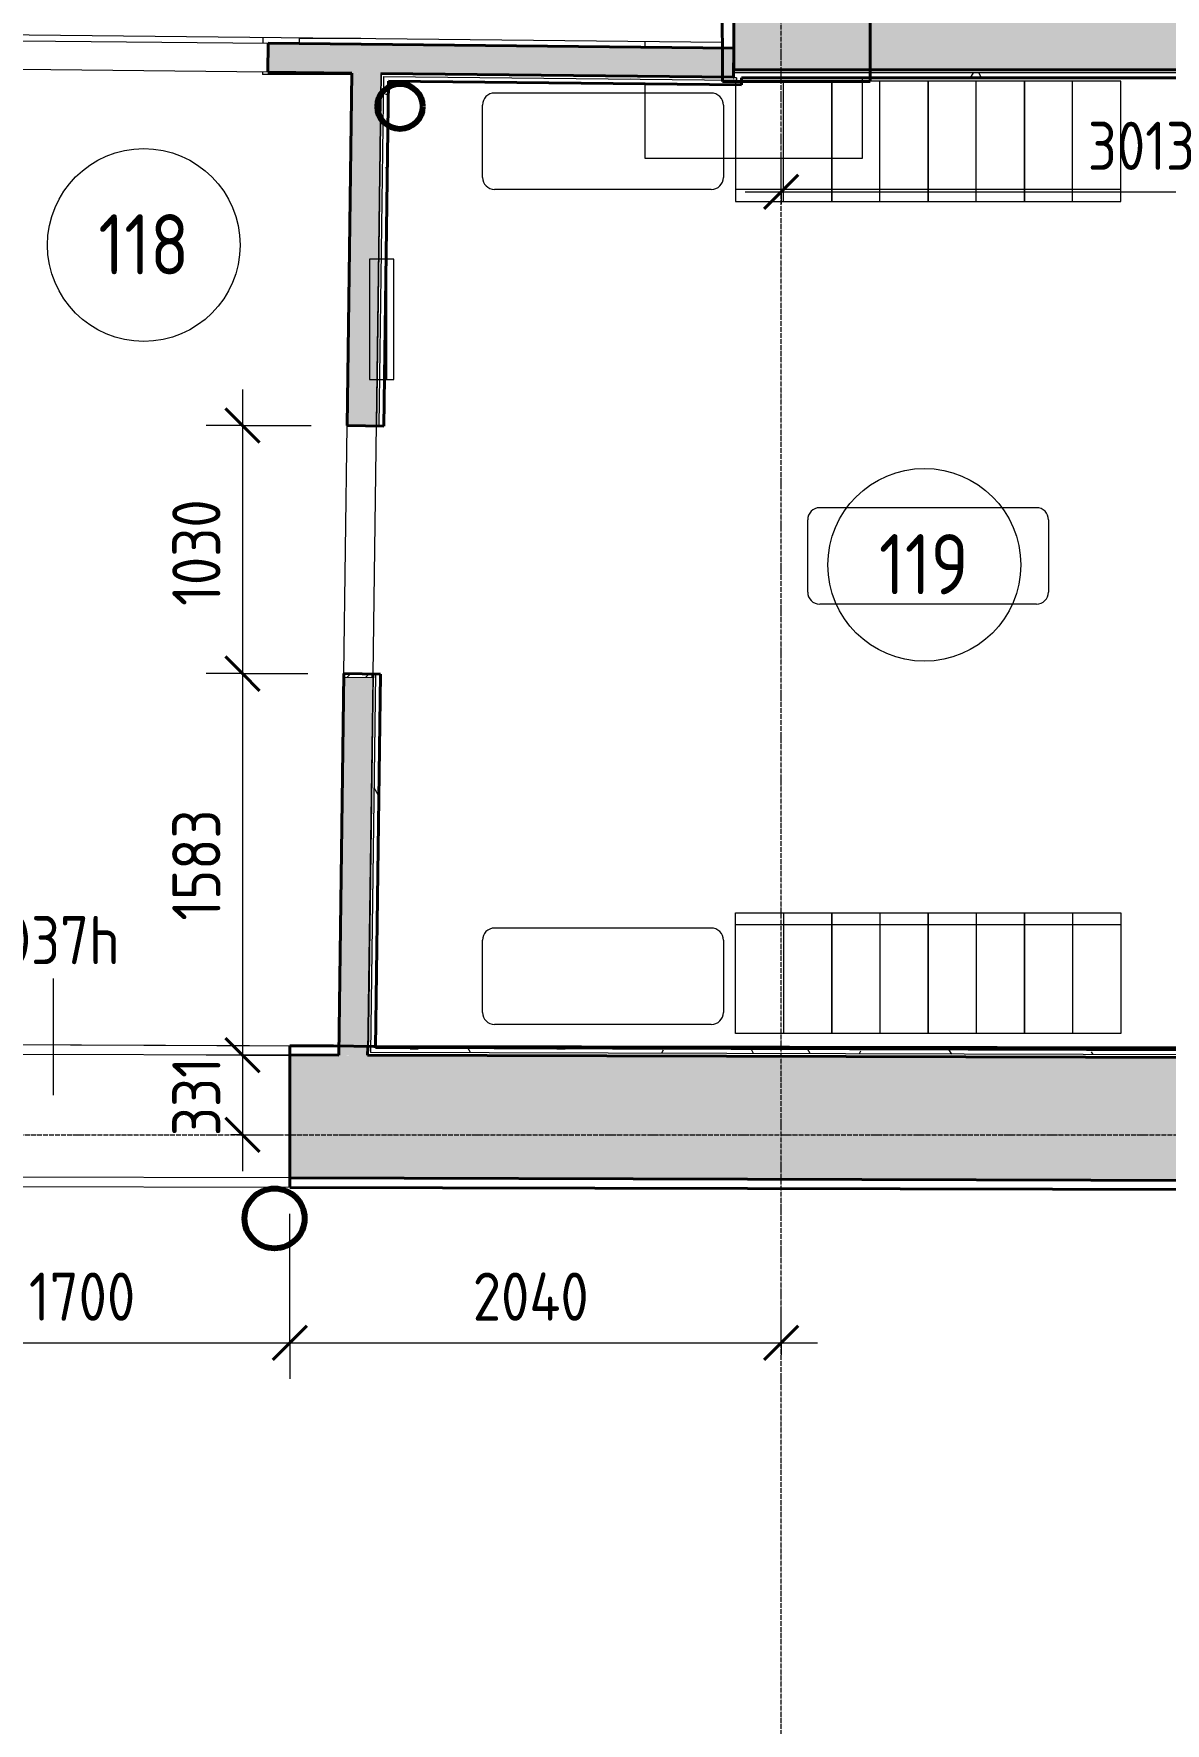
# Model space of a CAD drawing. Header units: millimetres. Extents: x -11886 to 68941, y -8130 to 45506.
# Drawn here: x 15507 to 20204, y 10815 to 17827 of the extents above; entities that cross this region are included whole.
import ezdxf

# ---------------------------------------------------------------- set-up
doc = ezdxf.new("R2010")
doc.units = ezdxf.units.MM
doc.linetypes.add('ADSK_Линия сетки', pattern=[25, 20, -2.5, 0, -2.5])
for name, color, linetype, lineweight in [('Аннотация', 7, 'Continuous', 9), ('Марки помещений', 7, 'Continuous', 20), ('Оси', 7, 'Continuous', 9), ('Перекрытие', 7, 'Continuous', 18), ('Размеры', 7, 'Continuous', 9), ('Размеры-100', 7, 'Continuous', 9), ('Стены', 7, 'Continuous', 18), ('Стены внутренние', 7, 'Continuous', 18), ('Стены штриховка', 7, 'Continuous', 18), ('стояки', 7, 'Continuous', 9)]:
    doc.layers.add(name, color=color, linetype=linetype, lineweight=lineweight)
for name, color, linetype, lineweight, true_color in [('Линии', 7, 'Continuous', 9, 0x00a600), ('планы со стояками отопление_dwg', 7, 'Continuous', 9, 0x767676), ('Стены разрез', 7, 'Continuous', 40, 0xbb5389), ('ТХ', 5, 'Continuous', 9, 0x0000ff), ('ТХ 1 этаж_dwg', 7, 'Continuous', 9, 0x767676)]:
    doc.layers.add(name, color=color, linetype=linetype, lineweight=lineweight, true_color=true_color)
doc.styles.add('GOST Common_1', font='GOST_Common.ttf', dxfattribs={"width": 0.9, "height": 200})
doc.styles.add('GOST Common_2', font='GOST_Common.ttf', dxfattribs={"width": 0.9, "height": 250})
doc.dimstyles.new('ADSK_Основной_2_мм_Округление_до_1_мм', dxfattribs={"dimscale": 304.8, "dimtxt": 201.142999, "dimasz": 0.463911, "dimexe": 0.492126, "dimexo": 0.492126, "dimgap": 0.098425, "dimtad": 1, "dimdec": 0, "dimdsep": 46, "dimtxsty": 'GOST Common_1', "dimblk1": 'OBLIQUE', "dimblk2": 'OBLIQUE', "dimsah": 1, "dimcen": 0.09, "dimdle": 0.492126, "dimazin": 2, "dimtfac": 1, "dimtdec": 4, "dimtix": 1, "dimtmove": 0, "dimatfit": 3, "dimfxl": 1, "dimtvp": 1, "dimtolj": 1, "dimtzin": 0, "dimlwd": 20, "dimlwe": 20, "dimarcsym": 2})
pattern_1 = [(0, (0, 0), (406.4, 101.6), [33.528, -271.272, 33.528, -271.272, -1625.6]), (0, (0, 0), (406.4, 101.6), [-609.6, 33.528, -576.072, 33.528, -271.272, -711.2]), (0, (0, 0), (406.4, 101.6), [-1524, 33.528, -169.672, 33.528, -474.472]), (120, (152.4, 50.8), (-291.18818, 301.15272), [33.528, -271.272, 33.528, -271.272, -1625.6]), (120, (152.4, 50.8), (-291.18818, 301.15272), [-609.6, 33.528, -576.072, 33.528, -271.272, -711.2]), (120, (152.4, 50.8), (-291.18818, 301.15272), [-1524, 33.528, -169.672, 33.528, -474.472]), (240, (203.2, 254), (-115.21182, -402.75272), [33.528, -271.272, 33.528, -271.272, -1625.6]), (240, (203.2, 254), (-115.21182, -402.75272), [-609.6, 33.528, -576.072, 33.528, -271.272, -711.2]), (240, (203.2, 254), (-115.21182, -402.75272), [-1524, 33.528, -169.672, 33.528, -474.472])]

# ---------------------------------------------------------------- blocks, each defined once
blk = doc.blocks.new('Существующие стены 1 эт - Существующие стены 1 эт-653793-01 План 1-го этажа кладочный')
at = {"layer": 'Стены', "color": 243, "true_color": 0xbb5389}
for p, q in [((18979, 17629.3), (18945.3, 17629.3)), ((18979, 17645), (18979, 17629.3)), ((14466.3, 13636.3), (16751, 13625.9)), ((14870.1, 13634.5), (16570.1, 13626.7)), ((16570.1, 13588.5), (16570.1, 13626.7)), ((16751, 13625.9), (16773, 13625.7)), ((16925, 13624.3), (21590.6, 13615.3)), ((16570.1, 13038.7), (16570.1, 13078.5)), ((16570.1, 13038.7), (14870.1, 13042.4))]:
    blk.add_line(p, q, dxfattribs=at)
at = {"layer": 'Стены разрез'}
for p, q in [((18358.2, 20370.5), (18366.4, 17629.4)), ((18979, 17629.3), (18978.6, 18234.6)), ((18366.4, 17629.4), (18979, 17629.3)), ((16751, 13625.9), (16570.1, 13626.7)), ((16570.1, 13038.7), (16570.1, 13626.7)), ((16919.1, 13624.3), (16751, 13625.9)), ((22394.4, 13613.7), (16919.1, 13624.3)), ((16570.1, 13038.7), (24670.6, 13020.6))]:
    blk.add_line(p, q, dxfattribs=at)
blk = doc.blocks.new('планы со стояками отопление_dwg-1484427-01 План 1-го этажа кладочный')
at = {"layer": 'стояки', "color": 40, "lineweight": 80, "true_color": 0xffbf00}
blk.add_circle((189422.5, 173602.6), 93.9, dxfattribs=at)
at = {"layer": 'стояки', "color": 246, "lineweight": 80, "true_color": 0x7f001f}
blk.add_circle((188901.8, 168987.2), 124.3, dxfattribs=at)
blk = doc.blocks.new('ТХ 1 этаж_dwg_Шкаф для раздевалки-2118445-01 План 1-го этажа кладочный')
at = {"layer": 'ТХ', "color": 253, "true_color": 0xa0a0a0}
for p, q in [((22310.6, 46879.7), (22310.6, 46479.7)), ((22260.6, 46679.7), (22760.6, 46679.7))]:
    blk.add_line(p, q, dxfattribs=at)
at = {"layer": 'ТХ', "color": 253, "true_color": 0xa0a0a0, "flags": 128}
blk.add_lwpolyline([(22260.6, 46479.7), (22260.6, 46879.7), (22760.6, 46879.7), (22760.6, 46479.7)], close=True, dxfattribs=at)
blk = doc.blocks.new('ТХ 1 этаж_dwg_Пуф прямоугольный-2118446-01 План 1-го этажа кладочный')
at = {"layer": 'ТХ', "color": 253, "true_color": 0xa0a0a0}
for p, q in [((23341.9, 47233.7), (24242.1, 47233.7)), ((23291.9, 46883.8), (23291.9, 47183.9)), ((24291.9, 47183.9), (24291.9, 46883.8)), ((23341.9, 46833.7), (24242.1, 46833.7))]:
    blk.add_line(p, q, dxfattribs=at)
for centre, radius, start, end in [((23341.8, 47183.8), 49.9, 89.86858, 179.82584), ((24242, 47183.8), 49.9, 0.1088, 89.8912), ((23341.9, 46883.7), 50, 179.9335, 270.0665), ((24242, 46883.7), 49.9, 270.17416, 0.13142)]:
    blk.add_arc(centre, radius, start, end, dxfattribs=at)
blk = doc.blocks.new('ТХ 1 этаж_dwg_Шкаф для раздевалки-2118447-01 План 1-го этажа кладочный')
at = {"layer": 'ТХ', "color": 253, "true_color": 0xa0a0a0}
for p, q in [((22310.6, 46879.7), (22310.6, 46479.7)), ((22260.6, 46679.7), (22760.6, 46679.7))]:
    blk.add_line(p, q, dxfattribs=at)
at = {"layer": 'ТХ', "color": 253, "true_color": 0xa0a0a0, "flags": 128}
blk.add_lwpolyline([(22260.6, 46479.7), (22260.6, 46879.7), (22760.6, 46879.7), (22760.6, 46479.7)], close=True, dxfattribs=at)
blk = doc.blocks.new('ТХ 1 этаж_dwg_Зеркало 500-2118448-01 План 1-го этажа кладочный')
at = {"layer": 'ТХ', "color": 253, "true_color": 0xa0a0a0}
blk.add_line((31457.6, 8093.7), (31957.6, 8093.7), dxfattribs=at)
at = {"layer": 'ТХ', "color": 253, "true_color": 0xa0a0a0, "flags": 128}
blk.add_lwpolyline([(31457.6, 8063.7), (31457.6, 8163.7), (31957.6, 8163.7), (31957.6, 8063.7)], close=True, dxfattribs=at)
blk = doc.blocks.new('ТХ 1 этаж_dwg-2084881-01 План 1-го этажа кладочный')
for name, p, rotation in [('ТХ 1 этаж_dwg_Пуф прямоугольный-2118446-01 План 1-го этажа кладочный', (159662.7, -6457.7), 180), ('ТХ 1 этаж_dwg_Пуф прямоугольный-2118446-01 План 1-го этажа кладочный', (161012.8, -8179), 180), ('ТХ 1 этаж_dwg_Шкаф для раздевалки-2118447-01 План 1-го этажа кладочный', (89941.1, -34433.9), 270), ('ТХ 1 этаж_dwg_Шкаф для раздевалки-2118447-01 План 1-го этажа кладочный', (90341.1, -34433.9), 270), ('ТХ 1 этаж_dwg_Шкаф для раздевалки-2118447-01 План 1-го этажа кладочный', (90741.1, -34433.9), 270), ('ТХ 1 этаж_dwg_Шкаф для раздевалки-2118447-01 План 1-го этажа кладочный', (91141.1, -34433.9), 270), ('ТХ 1 этаж_dwg_Пуф прямоугольный-2118446-01 План 1-го этажа кладочный', (159662.7, -9923.7), 180)]:
    blk.add_blockref(name, p, dxfattribs=dict(rotation=rotation))
at = {"extrusion": (0, 0, -1), "zscale": -1}
for name, p, rotation in [('ТХ 1 этаж_dwg_Шкаф для раздевалки-2118445-01 План 1-го этажа кладочный', (-89941.1, -76002.2), 90.00000000000001), ('ТХ 1 этаж_dwg_Шкаф для раздевалки-2118445-01 План 1-го этажа кладочный', (-90341.1, -76002.2), 90.00000000000001), ('ТХ 1 этаж_dwg_Шкаф для раздевалки-2118445-01 План 1-го этажа кладочный', (-90741.1, -76002.2), 90.00000000000001), ('ТХ 1 этаж_dwg_Шкаф для раздевалки-2118445-01 План 1-го этажа кладочный', (-91141.1, -76002.2), 90.00000000000001), ('ТХ 1 этаж_dwg_Зеркало 500-2118448-01 План 1-го этажа кладочный', (-143066, -22523.3), 270)]:
    blk.add_blockref(name, p, dxfattribs=dict(at, rotation=rotation))
blk = doc.blocks.new('ADSK_Марка_Помещение_ОдноЗначение - Номер-247393-01 План 1-го этажа кладочный')
at = {"layer": 'Марки помещений'}
blk.add_circle((0, 0), 4, dxfattribs=at)
blk = doc.blocks.new('DIMBLOCK240-01 План 1-го этажа кладочный')
at = {"layer": 'Размеры-100', "lineweight": 20, "transparency": 16777216}
for p, q in [((14870.1, 12394.1), (14870.1, 12933.4)), ((16570.1, 12394.1), (16570.1, 12928.5)), ((14870.1, 12394.1), (16570.1, 12394.1)), ((14870.1, 12394.1), (14870.1, 12244.1)), ((16570.1, 12394.1), (16570.1, 12244.1))]:
    blk.add_line(p, q, dxfattribs=at)
at = {"layer": 'Размеры-100', "lineweight": 40, "transparency": 16777216}
for p, q in [((14870.1, 12394.1), (14940.8, 12464.8)), ((16570.1, 12394.1), (16640.8, 12464.8)), ((14870.1, 12394.1), (14799.4, 12323.4)), ((16570.1, 12394.1), (16499.4, 12323.4))]:
    blk.add_line(p, q, dxfattribs=at)
at = {"layer": 'Размеры-100', "color": 0, "lineweight": 20, "transparency": 16777216, "insert": (15486.5, 12685.5), "char_height": 200, "width": 560.473, "attachment_point": 1, "line_spacing_factor": 1.022761, "style": 'GOST Common_1'}
blk.add_mtext('1700', dxfattribs=at)
blk = doc.blocks.new('_Oblique')
at = {"color": 0, "linetype": 'ByBlock', "lineweight": -2}
blk.add_line((-0.5, -0.5), (0.5, 0.5), dxfattribs=at)
blk = doc.blocks.new('DIMBLOCK241-01 План 1-го этажа кладочный')
at = {"layer": 'Размеры-100', "lineweight": 20, "transparency": 16777216}
for p, q in [((16570.1, 12394.1), (16570.1, 12928.5)), ((18609.9, 12394.1), (18609.9, 12544.1)), ((16570.1, 12394.1), (18759.9, 12394.1)), ((16570.1, 12394.1), (16570.1, 12244.1)), ((18609.9, 12394.1), (18609.9, 12344.1))]:
    blk.add_line(p, q, dxfattribs=at)
at = {"layer": 'Размеры-100', "lineweight": 40, "transparency": 16777216}
for p, q in [((16570.1, 12394.1), (16640.8, 12464.8)), ((18609.9, 12394.1), (18680.6, 12464.8)), ((16570.1, 12394.1), (16499.4, 12323.4)), ((18609.9, 12394.1), (18539.2, 12323.4))]:
    blk.add_line(p, q, dxfattribs=at)
at = {"layer": 'Размеры-100', "color": 0, "lineweight": 20, "transparency": 16777216, "insert": (17329.2, 12685.5), "char_height": 200, "width": 625.93, "attachment_point": 1, "line_spacing_factor": 1.022761, "style": 'GOST Common_1'}
blk.add_mtext('2040', dxfattribs=at)
blk = doc.blocks.new('DIMBLOCK258-01 План 1-го этажа кладочный')
at = {"layer": 'Размеры-100', "lineweight": 20, "transparency": 16777216}
for p, q in [((16373, 16351.2), (16373, 15171.3)), ((16373, 16201.2), (16223, 16201.2)), ((16373, 16201.2), (16657.7, 16201.2)), ((16373, 15171.3), (16223, 15171.3)), ((16373, 15171.3), (16643.8, 15171.3))]:
    blk.add_line(p, q, dxfattribs=at)
at = {"layer": 'Размеры-100', "lineweight": 40, "transparency": 16777216}
for p, q in [((16373, 16201.2), (16302.3, 16271.9)), ((16373, 16201.2), (16443.7, 16130.5)), ((16373, 15171.3), (16302.3, 15242)), ((16373, 15171.3), (16443.7, 15100.6))]:
    blk.add_line(p, q, dxfattribs=at)
at = {"layer": 'Размеры-100', "color": 0, "lineweight": 20, "transparency": 16777216, "insert": (16081.6, 15452.8), "char_height": 200, "width": 560.473, "attachment_point": 1, "rotation": 90, "line_spacing_factor": 1.022761, "style": 'GOST Common_1'}
blk.add_mtext('1030', dxfattribs=at)
blk = doc.blocks.new('DIMBLOCK259-01 План 1-го этажа кладочный')
at = {"layer": 'Размеры-100', "lineweight": 40, "transparency": 16777216}
for p, q in [((16373, 15171.3), (16302.3, 15242)), ((16373, 15171.3), (16443.7, 15100.6)), ((16373, 13587.9), (16302.3, 13658.6)), ((16373, 13587.9), (16443.7, 13517.2))]:
    blk.add_line(p, q, dxfattribs=at)
at = {"layer": 'Размеры-100', "lineweight": 20, "transparency": 16777216}
for p, q in [((16373, 15171.3), (16223, 15171.3)), ((16373, 15171.3), (16373, 13587.9)), ((16373, 15171.3), (16643.8, 15171.3)), ((16373, 13587.9), (16223, 13587.9)), ((16373, 13587.9), (16622.5, 13587.9))]:
    blk.add_line(p, q, dxfattribs=at)
at = {"layer": 'Размеры-100', "color": 0, "lineweight": 20, "transparency": 16777216, "insert": (16081.6, 14146.1), "char_height": 200, "width": 560.473, "attachment_point": 1, "rotation": 90, "line_spacing_factor": 1.022761, "style": 'GOST Common_1'}
blk.add_mtext('1583', dxfattribs=at)
blk = doc.blocks.new('DIMBLOCK260-01 План 1-го этажа кладочный')
at = {"layer": 'Размеры-100', "lineweight": 40, "transparency": 16777216}
for p, q in [((16373, 13587.9), (16302.3, 13658.6)), ((16373, 13587.9), (16443.7, 13517.2)), ((16373, 13256.8), (16302.3, 13327.5)), ((16373, 13256.8), (16443.7, 13186.1))]:
    blk.add_line(p, q, dxfattribs=at)
at = {"layer": 'Размеры-100', "lineweight": 20, "transparency": 16777216}
for p, q in [((16373, 13587.9), (16223, 13587.9)), ((16373, 13587.9), (16373, 13106.8)), ((16373, 13587.9), (16622.5, 13587.9)), ((16373, 13256.8), (16322.9, 13256.8)), ((16373, 13256.8), (16523, 13256.8))]:
    blk.add_line(p, q, dxfattribs=at)
at = {"layer": 'Размеры-100', "color": 0, "lineweight": 20, "transparency": 16777216, "insert": (16081.6, 13251.9), "char_height": 200, "width": 409.104, "attachment_point": 1, "rotation": 90, "line_spacing_factor": 1.022761, "style": 'GOST Common_1'}
blk.add_mtext('331', dxfattribs=at)
blk = doc.blocks.new('DIMBLOCK261-01 План 1-го этажа кладочный')
at = {"layer": 'Размеры-100', "lineweight": 20, "transparency": 16777216}
for p, q in [((15449.9, 18116.4), (15449.9, 18266.4)), ((16479.8, 18116.4), (16479.8, 18266.4)), ((15299.9, 18116.4), (16479.8, 18116.4)), ((15449.9, 18116.4), (15449.9, 17948.5)), ((16479.8, 18116.4), (16479.8, 17937.7))]:
    blk.add_line(p, q, dxfattribs=at)
at = {"layer": 'Размеры-100', "lineweight": 40, "transparency": 16777216}
for p, q in [((15449.9, 18116.4), (15520.6, 18187.1)), ((16479.8, 18116.4), (16550.5, 18187.1)), ((15449.9, 18116.4), (15379.2, 18045.7)), ((16479.8, 18116.4), (16409.1, 18045.7))]:
    blk.add_line(p, q, dxfattribs=at)
at = {"layer": 'Размеры-100', "color": 0, "lineweight": 20, "transparency": 16777216, "insert": (15731.3, 18407.8), "char_height": 200, "width": 560.473, "attachment_point": 1, "line_spacing_factor": 1.022761, "style": 'GOST Common_1'}
blk.add_mtext('1030', dxfattribs=at)
blk = doc.blocks.new('DIMBLOCK262-01 План 1-го этажа кладочный')
at = {"layer": 'Размеры-100', "lineweight": 20, "transparency": 16777216}
for p, q in [((16479.8, 18116.4), (16479.8, 18266.4)), ((18412.8, 18116.4), (18412.8, 18266.4)), ((16479.8, 18116.4), (18412.8, 18116.4)), ((16479.8, 18116.4), (16479.8, 17937.7)), ((18412.8, 18116.4), (18412.8, 18066.4))]:
    blk.add_line(p, q, dxfattribs=at)
at = {"layer": 'Размеры-100', "lineweight": 40, "transparency": 16777216}
for p, q in [((16479.8, 18116.4), (16550.5, 18187.1)), ((18412.8, 18116.4), (18483.5, 18187.1)), ((16479.8, 18116.4), (16409.1, 18045.7)), ((18412.8, 18116.4), (18342.1, 18045.7))]:
    blk.add_line(p, q, dxfattribs=at)
at = {"layer": 'Размеры-100', "color": 0, "lineweight": 20, "transparency": 16777216, "insert": (17212.8, 18407.8), "char_height": 200, "width": 560.473, "attachment_point": 1, "line_spacing_factor": 1.022761, "style": 'GOST Common_1'}
blk.add_mtext('1933', dxfattribs=at)
blk = doc.blocks.new('DIMBLOCK264-01 План 1-го этажа кладочный')
at = {"layer": 'Размеры-100', "lineweight": 20, "transparency": 16777216}
for p, q in [((18609.9, 17170.8), (18609.9, 17320.8)), ((21622.5, 17170.8), (21622.5, 17320.8)), ((18459.9, 17170.8), (21622.5, 17170.8)), ((18609.9, 17170.8), (18609.9, 17120.8)), ((21622.5, 17170.8), (21622.5, 17120.8))]:
    blk.add_line(p, q, dxfattribs=at)
at = {"layer": 'Размеры-100', "lineweight": 40, "transparency": 16777216}
for p, q in [((18609.9, 17170.8), (18680.6, 17241.5)), ((21622.5, 17170.8), (21693.2, 17241.5)), ((18609.9, 17170.8), (18539.2, 17100.1)), ((21622.5, 17170.8), (21551.8, 17100.1))]:
    blk.add_line(p, q, dxfattribs=at)
at = {"layer": 'Размеры-100', "color": 0, "lineweight": 20, "transparency": 16777216, "insert": (19882.7, 17462.1), "char_height": 200, "width": 560.473, "attachment_point": 1, "line_spacing_factor": 1.022761, "style": 'GOST Common_1'}
blk.add_mtext('3013', dxfattribs=at)

msp = doc.modelspace()

# ---------------------------------------------------------------- hatches: boundary and pattern name
at = {"layer": 'Стены внутренние', "true_color": 0xc0c0c0}
for points in [[(18922.8, 17677), (18922.8, 20408.6), (18412.8, 20408.6), (18412.8, 17677), (18882.8, 17677)], [(30030.1, 17677), (30842.4, 17677), (30842.4, 18187), (18922.8, 18187), (18922.8, 17677), (27800.6, 17677)], [(33079.6, 13030.9), (33081.1, 13540.9), (16805.2, 13587.5), (16803.7, 13077.8), (32259.6, 13033.3)]]:
    msp.add_hatch(color=9, dxfattribs=at).paths.add_polyline_path(points)
h = msp.add_hatch(color=9, dxfattribs=at)
h.paths.add_polyline_path([(18412.2, 17647.3), (18412.8, 17767.3), (16479.8, 17787.7), (16478.6, 17667.7), (18384.8, 17647.6)])
h.paths.add_polyline_path([(15448.6, 17678.5), (15449.9, 17798.5), (11305.2, 17842.2), (11305.2, 17722.2), (15076.2, 17682.5)])
h = msp.add_hatch(color=9, dxfattribs=at)
h.paths.add_polyline_path([(16892.5, 13587.5), (16913.6, 15154.3), (16793.6, 15155.9), (16772.5, 13587.9), (16805.2, 13587.8)])
h.paths.add_polyline_path([(16927.6, 16199.6), (16947.3, 17662.7), (16827.3, 17664), (16807.7, 16201.2), (16913.6, 16199.8)])
at = {"layer": 'Стены внутренние', "lineweight": 9}
h = msp.add_hatch(dxfattribs=at)
h.set_pattern_fill('FP_2', color=256, style=0, pattern_type=2)
h.set_pattern_definition(pattern_1)
h.paths.add_polyline_path([(16925, 13619.4), (16925.8, 13681.9), (16945.8, 15169.3), (16925.8, 15169.6), (16905, 13619.5), (16919.1, 13619.5)])
h.paths.add_polyline_path([(16959.6, 16199.2), (16978.9, 17650.4), (16959.2, 17650.6), (16939.6, 16199.5), (16947.3, 16199.4)])
h = msp.add_hatch(dxfattribs=at)
h.set_pattern_fill('FP_2', color=256, style=0, pattern_type=2)
h.set_pattern_definition(pattern_1)
h.paths.add_polyline_path([(18424.8, 17615.2), (18424.8, 17635.2), (16979.2, 17650.4), (16978.9, 17630.4), (18412.8, 17615.3)])
h = msp.add_hatch(dxfattribs=at)
h.set_pattern_fill('FP_2', color=256, style=0, pattern_type=2)
h.set_pattern_definition(pattern_1)
h.paths.add_polyline_path([(18979, 17645), (21622.5, 17645), (21622.5, 17665), (18412.4, 17664.6), (18412.8, 17645), (18979, 17645)])
h = msp.add_hatch(dxfattribs=at)
h.set_pattern_fill('FP_1', color=256, style=0, pattern_type=2)
h.set_pattern_definition([(45, (0, 0), (-117.8655, 117.8655), []), (45, (78.58, 0), (-117.8655, 117.8655), [])])
h.paths.add_polyline_path([(16913.6, 15154.3), (16913.6, 15169.7), (16793.8, 15171.3), (16793.6, 15155.9), (16905, 15154.4)])
h = msp.add_hatch(dxfattribs=at)
h.set_pattern_fill('FP_2', color=256, style=0, pattern_type=2)
h.set_pattern_definition(pattern_1)
h.paths.add_polyline_path([(21622.5, 13585.9), (21622.5, 13605.9), (16905, 13619.4), (16904.7, 13599.5), (21602.5, 13586)])
at = {"layer": 'Стены внутренние', "true_color": 0xc0c0c0}
h = msp.add_hatch(color=9, dxfattribs=at)
h.paths.add_polyline_path([(16803.7, 13077.8), (16805.2, 13587.8), (16570.1, 13587.9), (16570.1, 13078.5), (16720.3, 13078)])
h.paths.add_polyline_path([(14870.1, 13083.4), (14870.1, 13593.4), (14385.2, 13594.6), (14383.8, 13084.8), (14842.2, 13083.4)])

# ---------------------------------------------------------------- linework, layer by layer
at = {"layer": 'Аннотация'}
msp.add_line((15587.8, 13421.7), (15587.8, 13905.7), dxfattribs=at)
at = {"layer": 'Линии', "color": 8, "lineweight": 18, "true_color": 0x808080}
for p, q in [((16458.4, 17787.9), (16458.7, 17812.9)), ((16608.7, 17811.3), (16608.3, 17786.3)), ((16608.7, 17808.4), (16863.9, 17808.6)), ((18045.3, 17771.2), (18045.3, 17796.2)), ((16456.7, 17667.9), (16456.5, 17658.2)), ((16827.3, 17658.6), (16456.5, 17658.2)), ((18045.3, 17310.2), (18045.3, 17619.2)), ((18945.3, 17645), (18945.3, 17310.2)), ((18945.3, 17310.2), (18045.3, 17310.2))]:
    msp.add_line(p, q, dxfattribs=at)
at = {"layer": 'Оси', "linetype": 'ADSK_Линия сетки'}
for p, q in [((18609.9, -7330.4), (18609.9, 44534.8)), ((-11086.2, 13256.8), (57141.7, 13256.8))]:
    msp.add_line(p, q, dxfattribs=at)
at = {"layer": 'Перекрытие', "color": 136, "true_color": 0x008080}
for p, q in [((18365.9, 17792.8), (18358.2, 20370.5)), ((15076.2, 17827.5), (18365.9, 17792.8))]:
    msp.add_line(p, q, dxfattribs=at)
at = {"layer": 'Стены внутренние', "lineweight": 40}
for p, q in [((18412.8, 20408.6), (18412.8, 17677)), ((16479.8, 17787.7), (16478.6, 17667.7)), ((18413.5, 17767.3), (16479.8, 17787.7)), ((18412.2, 17647.3), (18413.5, 17767.3)), ((21590.5, 17677), (18412.3, 17677)), ((18412.3, 17677), (18412.3, 17645)), ((16478.6, 17667.7), (16827.3, 17664)), ((16827.3, 17664), (16807.7, 16201.2)), ((18412.8, 17647.3), (16947.3, 17662.7)), ((16959.6, 16199.2), (16978.9, 17630.4)), ((16978.9, 17630.4), (18444.8, 17615)), ((18412.3, 17645), (18412.8, 17645)), ((18412.8, 17645), (18412.8, 17647.3)), ((18444.8, 17645), (21590.5, 17645)), ((18444.8, 17615), (18444.8, 17645)), ((16807.7, 16201.2), (16959.6, 16199.2)), ((16793.8, 15171.3), (16772.5, 13587.9)), ((16945.8, 15169.3), (16793.8, 15171.3)), ((16913.8, 15169.7), (16913.6, 15154.3)), ((16925, 13619.4), (16945.8, 15169.3)), ((16892.5, 13587.5), (16893, 13619.5)), ((21590.5, 13606), (16925, 13619.4)), ((16772.5, 13587.9), (16570.1, 13588.5)), ((16570.1, 13588.5), (16570.1, 13078.5)), ((21590.5, 13574), (16892.5, 13587.5)), ((16570.1, 13078.5), (33430.4, 13029.9))]:
    msp.add_line(p, q, dxfattribs=at)
at = {"layer": 'Стены внутренние'}
for p, q in [((15449.9, 17798.5), (16479.8, 17787.7)), ((16478.6, 17667.7), (15448.6, 17678.5)), ((16947.3, 17660.7), (16913.8, 15169.7)), ((16793.8, 15171.3), (16807.7, 16201.2)), ((16913.6, 15154.3), (16793.6, 15155.9)), ((14870.1, 13593.4), (16570.1, 13588.5)), ((16570.1, 13078.5), (14870.1, 13083.4))]:
    msp.add_line(p, q, dxfattribs=at)
at = {"layer": 'Стены штриховка'}
for p, q in [((21761.5, 17675), (18412.3, 17675)), ((16949.3, 17662.7), (16929.6, 16199.6)), ((16959.2, 17650.6), (16939.6, 16199.5)), ((16947.3, 17662.7), (16947.3, 17660.7)), ((16947.3, 17660.7), (18412.8, 17645.3)), ((16959.2, 17650.6), (18424.8, 17635.2)), ((16959.3, 17660.6), (16959.3, 17662.6)), ((21755.5, 17665), (18412.3, 17665)), ((18424.8, 17645), (18414.8, 17645)), ((18424.8, 17645), (18424.8, 17635.2)), ((16913.6, 15154.3), (16892.7, 13599.5)), ((16915.8, 15169.7), (16894.5, 13587.5)), ((16925.8, 15169.6), (16904.7, 13599.5)), ((21590.5, 13576), (16892.6, 13589.5)), ((16894.7, 13599.5), (16892.7, 13599.5)), ((21622.5, 13585.9), (16904.7, 13599.5))]:
    msp.add_line(p, q, dxfattribs=at)

# ---------------------------------------------------------------- block references
at = {"layer": 'Марки помещений', "xscale": 99.99999999999993, "yscale": 99.99999999999993, "zscale": 99.99999999999993}
for p in [(15963.3, 16950.4), (19204, 15622.9)]:
    msp.add_blockref('ADSK_Марка_Помещение_ОдноЗначение - Номер-247393-01 План 1-го этажа кладочный', p, dxfattribs=at)
at = {"layer": 'планы со стояками отопление_dwg', "color": 6, "true_color": 0xff00ff}
msp.add_blockref('планы со стояками отопление_dwg-1484427-01 План 1-го этажа кладочный', (-172395.5, -156077), dxfattribs=at)
at = {"layer": 'Стены разрез'}
msp.add_blockref('Существующие стены 1 эт - Существующие стены 1 эт-653793-01 План 1-го этажа кладочный', (0, 0), dxfattribs=at)
at = {"layer": 'ТХ 1 этаж_dwg', "color": 253, "true_color": 0xa0a0a0}
msp.add_blockref('ТХ 1 этаж_dwg-2084881-01 План 1-го этажа кладочный', (-118001.2, 70872.8), dxfattribs=at)

# ---------------------------------------------------------------- texts
at = {"layer": 'Аннотация', "insert": (15260.2, 14165.3), "char_height": 200, "width": 786.455, "attachment_point": 1, "style": 'GOST Common_1'}
msp.add_mtext('2037h', dxfattribs=at)
at = {"layer": 'Марки помещений', "lineweight": 9, "char_height": 250, "width": 468.987, "attachment_point": 1, "style": 'GOST Common_2'}
for s, insert in [('118', (15774.7, 17078.2)), ('119', (19015.5, 15750.6))]:
    msp.add_mtext(s, dxfattribs=dict(at, insert=insert))

# ---------------------------------------------------------------- dimensions: what is measured, and where the dimension line sits
at = {"layer": 'Размеры', "lineweight": 20}
for base, p1, p2, override, picture, middle in [((16479.8, 18116.4), (15449.9, 17798.5), (16479.8, 17787.7), {"dimpost": '<>', "dimfxl": 1030}, 'DIMBLOCK261-01 План 1-го этажа кладочный', (15964.9, 18246.4)), ((18412.8, 18116.4), (16479.8, 17787.7), (18412.8, 18216.4), {"dimpost": '<>', "dimfxl": 1979.97338}, 'DIMBLOCK262-01 План 1-го этажа кладочный', (17446.3, 18246.4)), ((21622.5, 17170.8), (18609.9, 17270.8), (21622.5, 17270.8), {"dimpost": '<>', "dimfxl": 3012.56057}, 'DIMBLOCK264-01 План 1-го этажа кладочный', (20116.2, 17300.8)), ((16570.1, 12394.1), (14870.1, 13083.4), (16570.1, 13078.5), {"dimpost": '<>', "dimfxl": 1700.007044}, 'DIMBLOCK240-01 План 1-го этажа кладочный', (15720.1, 12524.1)), ((18609.9, 12394.1), (16570.1, 13078.5), (18609.9, 12494.1), {"dimpost": '<>', "dimfxl": 2121.890629}, 'DIMBLOCK241-01 План 1-го этажа кладочный', (17590, 12524.1))]:
    dim = msp.add_linear_dim(base=base, p1=p1, p2=p2, dimstyle='ADSK_Основной_2_мм_Округление_до_1_мм', override=override, dxfattribs=at)
    dim.commit()
    dim.dimension.update_dxf_attribs({"geometry": picture, "text_midpoint": middle})
for base, p1, p2, override, picture, middle in [((16373, 15171.3), (16807.7, 16201.2), (16793.8, 15171.3), {"dimpost": '<>', "dimfxl": 1030}, 'DIMBLOCK258-01 План 1-го этажа кладочный', (16243, 15686.3)), ((16373, 13587.9), (16793.8, 15171.3), (16772.5, 13587.9), {"dimpost": '<>', "dimfxl": 1583.59743}, 'DIMBLOCK259-01 План 1-го этажа кладочный', (16243, 14379.6)), ((16373, 13256.8), (16772.5, 13587.9), (16472.9, 13256.8), {"dimpost": '<>', "dimfxl": 446.500278}, 'DIMBLOCK260-01 План 1-го этажа кладочный', (16243, 13422.3))]:
    dim = msp.add_linear_dim(base=base, p1=p1, p2=p2, angle=90, dimstyle='ADSK_Основной_2_мм_Округление_до_1_мм', override=override, dxfattribs=at)
    dim.commit()
    dim.dimension.update_dxf_attribs({"geometry": picture, "text_midpoint": middle})

doc.saveas('drawing.dxf')
